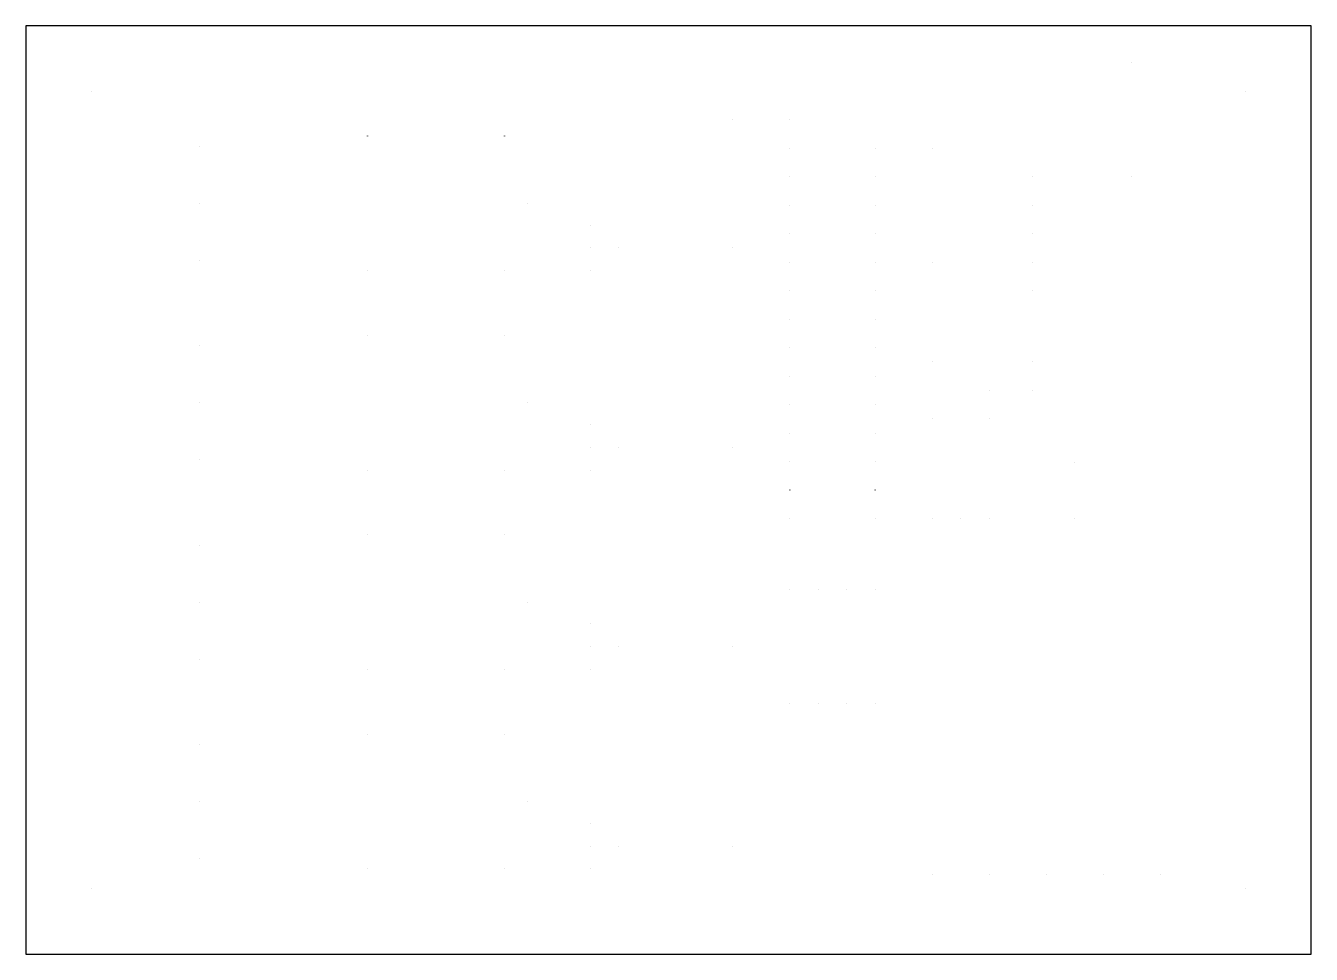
# Model space of a CAD drawing. Extents: x 2 to 116, y 2 to 85.
import ezdxf

# ---------------------------------------------------------------- set-up
doc = ezdxf.new("R2010")
doc.units = 0
doc.header["$LTSCALE"] = 0.000394
doc.header["$PDMODE"] = 35
doc.header["$PDSIZE"] = 0.000315
doc.layers.add('PLAN_1', color=7, linetype='CONTINUOUS')

msp = doc.modelspace()

# ---------------------------------------------------------------- linework, layer by layer
at = {"layer": 'PLAN_1', "color": 7}
for p, q in [((116.319992, 84.569992), (1.790001, 84.569992)), ((1.790001, 84.569992), (1.790001, 1.79)), ((116.319992, 1.79), (116.319992, 84.569992)), ((1.790001, 1.79), (116.319992, 1.79))]:
    msp.add_line(p, q, dxfattribs=at)
for p in [(100.329994, 81.279991), (7.620003, 78.739998), (110.48999, 78.739998), (64.769997, 76.199997), (69.849991, 76.199997), (32.250381, 74.736954), (44.449997, 74.736954), (17.241524, 73.817474), (69.849991, 73.639671), (77.469994, 73.659996), (82.549995, 73.659996), (69.849991, 71.119995), (77.469994, 71.119995), (91.439995, 71.119995), (100.329994, 71.119995), (17.241524, 68.737473), (46.451515, 68.737473), (69.849991, 68.579994), (77.469994, 68.579994), (91.439995, 68.579994), (52.07, 66.801994), (69.849991, 66.039993), (77.469994, 66.039993), (91.439995, 66.039993), (52.07, 64.769997), (54.609997, 64.769997), (64.769997, 64.769997), (17.241524, 63.657475), (69.849991, 63.499996), (77.469994, 63.499996), (82.549995, 63.499996), (91.439995, 63.499996), (32.250381, 62.737995), (44.449997, 62.737995), (52.07, 62.737995), (69.849991, 60.959995), (77.469994, 60.959995), (91.439995, 60.959995), (69.849991, 58.419994), (77.469994, 58.419994), (32.250381, 56.956955), (44.449997, 56.956955), (17.241524, 56.037476), (69.849991, 55.879997), (77.469994, 55.879997), (82.549995, 54.609997), (91.439995, 54.609997), (69.849991, 53.339996), (77.469994, 53.339996), (87.629997, 52.069996), (91.439995, 52.069996), (17.241524, 50.957478), (46.451515, 50.957478), (69.849991, 50.799995), (77.469994, 50.799995), (82.549995, 49.529999), (87.629997, 49.529999), (52.07, 49.021996), (69.849991, 48.259998), (77.469994, 48.259998), (52.07, 46.989998), (54.609997, 46.989998), (64.769997, 46.989998), (17.241524, 45.877476), (32.250381, 44.957996), (44.449997, 44.957996), (52.07, 44.957996), (69.849991, 45.719997), (77.469994, 45.719997), (95.25, 45.643799), (69.849991, 43.179996), (77.469994, 43.179996), (69.849991, 40.639999), (77.469994, 40.639999), (82.549995, 40.639999), (85.089996, 40.639999), (87.629997, 40.639999), (95.25, 40.639999), (32.250381, 39.176956), (44.449997, 39.176956), (17.241524, 38.257477), (69.849991, 34.289997), (72.389999, 34.289997), (74.929993, 34.289997), (77.469994, 34.289997), (17.241524, 33.177479), (46.451515, 33.177479), (52.07, 31.241997), (52.07, 29.209999), (54.609997, 29.209999), (64.769997, 29.209999), (17.241524, 28.097477), (32.250381, 27.177998), (44.449997, 27.177998), (52.07, 27.177998), (69.849991, 24.129997), (72.389999, 24.129997), (74.929993, 24.129997), (77.469994, 24.129997), (32.250381, 21.396957), (44.449997, 21.396957), (17.241524, 20.477478), (17.241524, 15.397479), (46.451515, 15.397479), (52.07, 13.461999), (17.241524, 10.317479), (52.07, 11.429999), (54.609997, 11.429999), (64.769997, 11.429999), (32.250381, 9.397999), (44.449997, 9.397999), (52.07, 9.397999), (82.549995, 8.889999), (87.629997, 8.889999), (92.709991, 8.889999), (97.789993, 8.889999), (102.869995, 8.889999), (7.620003, 7.619999), (110.48999, 7.619999)]:
    msp.add_point(p, dxfattribs=at)

doc.saveas('drawing.dxf')
